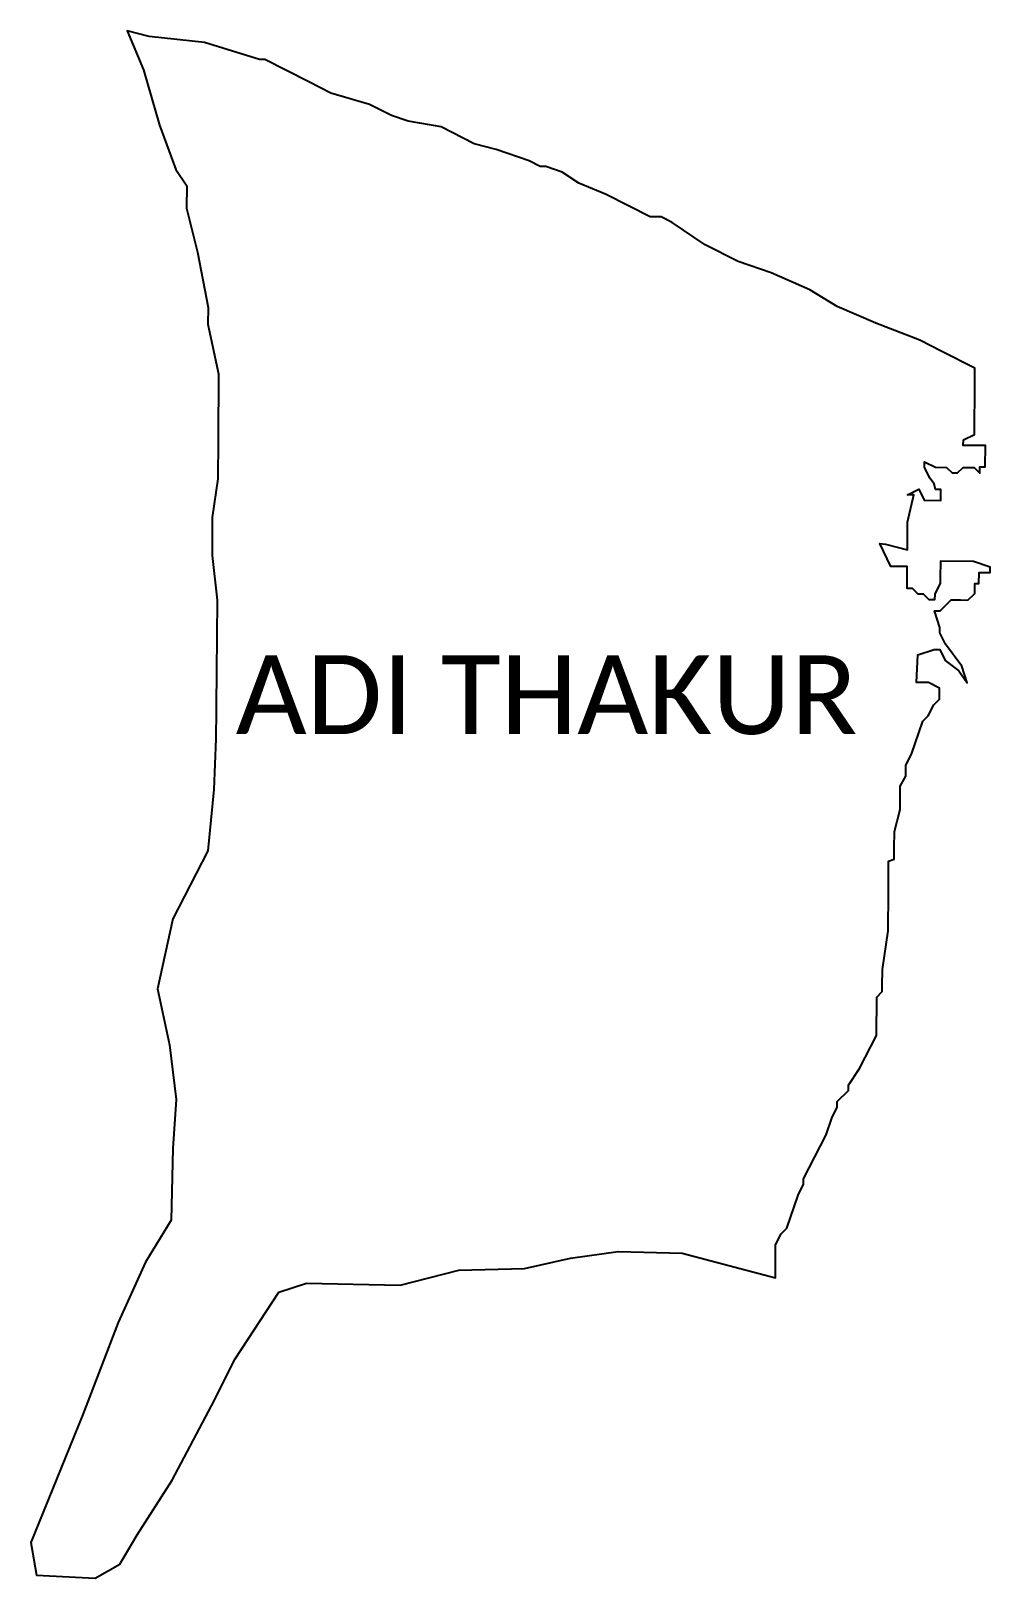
# Model space of a CAD drawing. Header units: metres. Extents: x 281119 to 290085, y 2015291 to 2018697.
# Drawn here: x 288259 to 290085, y 2015753 to 2018697 of the extents above.
import ezdxf

# ---------------------------------------------------------------- set-up
doc = ezdxf.new("R2010")
doc.units = ezdxf.units.M
doc.layers.add('VILLAGE BOUNDRY', color=10, linetype='Continuous')
doc.layers.add('VILLAGE NAME', color=250, linetype='Continuous')
doc.styles.get("Standard").update_dxf_attribs({"font": 'simplex.shx'})

msp = doc.modelspace()

# ---------------------------------------------------------------- linework, layer by layer
at = {"layer": 'VILLAGE BOUNDRY'}
msp.add_lwpolyline([(289989.5, 2017561.9), (289979.2, 2017593.5), (289989.7, 2017593.5), (290000.3, 2017603.9), (290010.9, 2017614.3), (290028.6, 2017614.2), (290042.4, 2017614.1), (290055.7, 2017626.6), (290055.7, 2017645.6), (290063.6, 2017645.5), (290063.8, 2017666.5), (290084.8, 2017666.4), (290084.9, 2017676.9), (290053.4, 2017687.6), (289990.4, 2017688), (289990.1, 2017656.5), (289990.1, 2017646), (289979.4, 2017625.1), (289979.3, 2017614.6), (289968.8, 2017614.6), (289958.4, 2017625.2), (289947.9, 2017625.3), (289937.4, 2017635.9), (289926.9, 2017635.9), (289927.1, 2017656.9), (289927.2, 2017678), (289895.7, 2017678.2), (289874.7, 2017721.9), (289885.5, 2017720.3), (289927.5, 2017709.5), (289927.8, 2017762.1), (289939.5, 2017814.5), (289927.4, 2017814.5), (289949.3, 2017825), (289959.6, 2017803.9), (289991.2, 2017803.6), (289991.3, 2017824.7), (289980.8, 2017824.7), (289978.7, 2017835.3), (289970.4, 2017845.8), (289960.1, 2017866.9), (289960.2, 2017877.4), (289981.1, 2017866.8), (290002.1, 2017866.7), (290012.6, 2017856.1), (290023.1, 2017856), (290033.6, 2017866.4), (290054.7, 2017866.3), (290065.1, 2017855.7), (290065.1, 2017867.4), (290075.7, 2017867.4), (290076, 2017908.2), (290033.9, 2017908.2), (290034, 2017919), (290055.1, 2017929.3), (290055.8, 2018027), (290056, 2018055.4), (289993.1, 2018087.4), (289951.2, 2018108.7), (289867.4, 2018140.8), (289794, 2018172.9), (289741.7, 2018204.8), (289668.3, 2018236.9), (289605.4, 2018258.3), (289542.6, 2018290.3), (289479.8, 2018332.8), (289458.9, 2018343.5), (289437.9, 2018343.5), (289354.1, 2018386.2), (289301.7, 2018407.6), (289270.3, 2018428.8), (289238.8, 2018439.6), (289228.3, 2018439.6), (289207.4, 2018450.3), (289144.5, 2018471.7), (289102.5, 2018482.5), (289039.7, 2018514.5), (288976.7, 2018525.4), (288945.2, 2018536.2), (288903.3, 2018557.5), (288829.9, 2018579), (288788, 2018600.3), (288704.2, 2018643), (288693.7, 2018643.1), (288588.8, 2018675.3), (288483.8, 2018686.5), (288441.9, 2018697.3), (288472.9, 2018623.6), (288503.7, 2018518.2), (288534.6, 2018433.9), (288555.4, 2018402.3), (288555.1, 2018360.2), (288575.5, 2018276), (288595.8, 2018170.7), (288595.6, 2018139.2), (288616, 2018044.5), (288615.1, 2017918.4), (288614.6, 2017844.8), (288603.6, 2017771.3), (288603.6, 2017698.9), (288613, 2017613.6), (288612, 2017476.9), (288611.6, 2017413.9), (288611.6, 2017404.2), (288610.6, 2017349.8), (288606.7, 2017253.6), (288595.6, 2017136.8), (288529.1, 2017007.2), (288499.3, 2016874.3), (288522.2, 2016767.4), (288535.2, 2016663.6), (288528.5, 2016570.4), (288525.6, 2016433.5), (288476.7, 2016354.1), (288424.5, 2016239.2), (288357.5, 2016063.7), (288283.3, 2015880.9), (288258.6, 2015820.5), (288269.2, 2015758.2), (288381, 2015752.5), (288427.9, 2015778.7), (288461.1, 2015834.6), (288527.3, 2015939), (288602.4, 2016080.3), (288647.3, 2016170.1), (288730.7, 2016296.5), (288783.2, 2016313.7), (288961.5, 2016310.3), (289073.6, 2016338.7), (289198.1, 2016341.8), (289286, 2016361.6), (289376.7, 2016373.9), (289498.4, 2016371.1), (289676, 2016323.9), (289676.5, 2016386.9), (289687.1, 2016407.9), (289697.7, 2016418.3), (289719.2, 2016481.2), (289729.8, 2016502.2), (289729.9, 2016512.7), (289751.2, 2016554.6), (289772.5, 2016596.5), (289783.3, 2016627.9), (289793.9, 2016648.9), (289794, 2016659.4), (289815.2, 2016680.3), (289815.2, 2016690.8), (289836.5, 2016722.2), (289868.4, 2016785), (289869, 2016858.5), (289879.5, 2016869), (289879.6, 2016879.5), (289879.8, 2016911), (289890.9, 2016984.5), (289891.4, 2017058.1), (289891.6, 2017089.6), (289891.6, 2017116.8), (289902.3, 2017121.1), (289902.5, 2017142.1), (289902.7, 2017173.6), (289913.5, 2017215.6), (289913.5, 2017259.8), (289924.4, 2017278.6), (289924.6, 2017299.6), (289935.2, 2017320.6), (289956.7, 2017383.5), (289967.3, 2017393.9), (289977.9, 2017414.9), (289988.5, 2017425.3), (289988.7, 2017446.3), (289967.7, 2017457), (289945, 2017457.1), (289947.1, 2017509.7), (289978.7, 2017520), (289989.2, 2017519.9), (289999.5, 2017498.8), (290025.5, 2017479.4), (290041.3, 2017456.4), (290031, 2017488), (289999.8, 2017530.3), (289989.4, 2017551.4)], close=True, dxfattribs=at)

# ---------------------------------------------------------------- texts
at = {"layer": 'VILLAGE NAME', "insert": (288648.4, 2017509), "char_height": 150, "attachment_point": 1}
msp.add_mtext_dynamic_manual_height_columns('{\\fCalibri|b0|i0|c0|p34;ADI THAKUR}', width=1877.914, gutter_width=1, heights=[0], dxfattribs=at)

doc.saveas('drawing.dxf')
